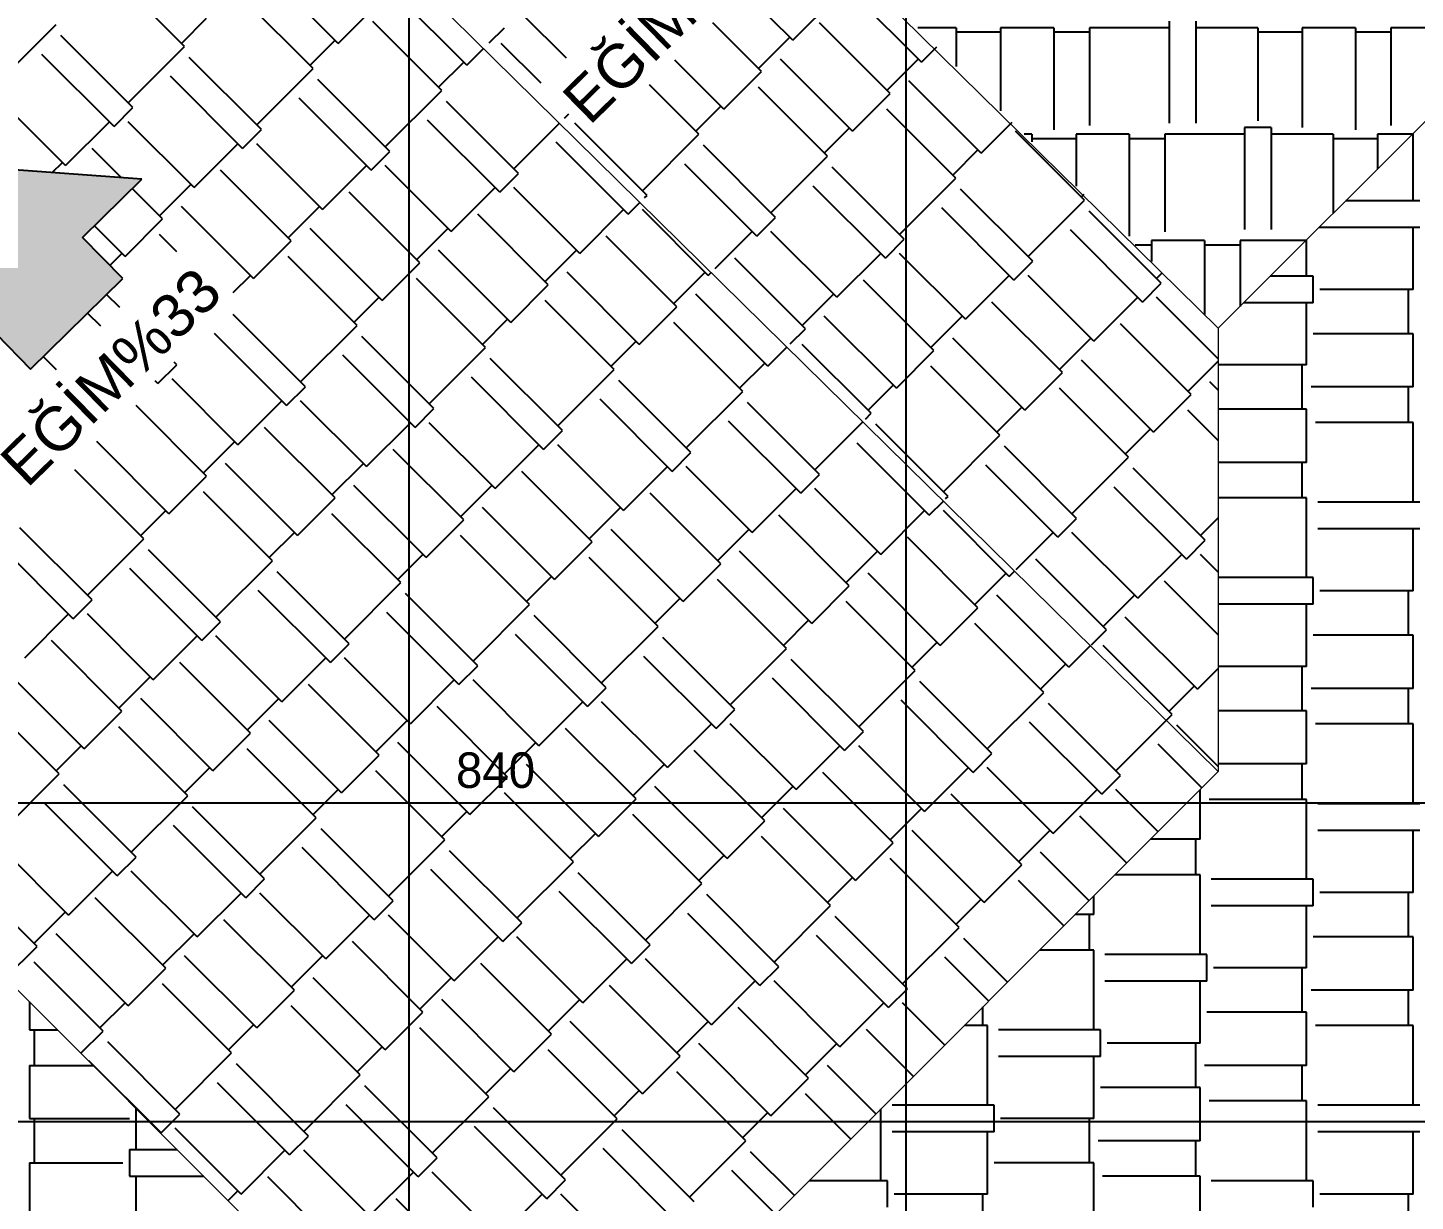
# Model space of a CAD drawing. Extents: x 182769.15 to 182771.38, y 101811.72 to 101812.21.
# Drawn here: x 182770.0544 to 182770.117, y 101812.0484 to 101812.1014 of the extents above; entities that cross this region are included whole.
import ezdxf

# ---------------------------------------------------------------- set-up
doc = ezdxf.new("R2010")
doc.units = 0
doc.header["$MEASUREMENT"] = 0
doc.linetypes.add('DASHDOTX2', pattern=[50.8, 25.4, -12.7, 0, -12.7])
for name, color, linetype in [('Boya_Renk', 40, 'Continuous'), ('iç yatay', 3, 'Continuous'), ('kesit çizgisi', 7, 'DASHDOTX2'), ('TARAMA', 15, 'Continuous'), ('YAZıMAHAL', 4, 'Continuous')]:
    doc.layers.add(name, color=color, linetype=linetype)
doc.layers.add('Standard', color=7, linetype='Continuous', lineweight=25)
doc.layers.add('Çatý', color=7, linetype='Continuous', lineweight=18)
doc.styles.add('ARIAL', font='arial.ttf', dxfattribs={"height": 10})
doc.styles.add('İÇ ÖLÇÜ', font='stylu.ttf', dxfattribs={"height": 8})

msp = doc.modelspace()

# ---------------------------------------------------------------- hatches: boundary and pattern name
at = {"layer": 'Boya_Renk', "linetype": 'ByBlock', "lineweight": 18}
h = msp.add_hatch(color=7, dxfattribs=at)
h.dxf.hatch_style = 2
h.paths.add_polyline_path([(182770.05958, 101812.094541), (182770.049504, 101812.095297), (182770.050056, 101812.085208), (182770.052734, 101812.087833), (182770.054549, 101812.085981), (182770.058716, 101812.090064), (182770.056901, 101812.091916)])

# ---------------------------------------------------------------- linework, layer by layer
at = {"layer": 'iç yatay'}
for p, q in [((182770.071623, 101812.140224), (182770.071623, 101811.813424)), ((182769.991723, 101812.066414), (182770.160523, 101812.066414))]:
    msp.add_line(p, q, dxfattribs=at)
at = {"layer": 'kesit çizgisi'}
for p, q in [((182770.094036, 101812.169463), (182770.094036, 101811.778003)), ((182770.194319, 101812.052031), (182769.953451, 101812.052031))]:
    msp.add_line(p, q, dxfattribs=at)
at = {"layer": 'Standard', "color": 7, "linetype": 'ByBlock', "lineweight": 25}
for p, q in [((182770.05958, 101812.094541), (182770.049504, 101812.095297)), ((182770.056901, 101812.091916), (182770.05958, 101812.094541)), ((182770.058716, 101812.090064), (182770.056901, 101812.091916)), ((182770.054549, 101812.085981), (182770.058716, 101812.090064)), ((182770.052734, 101812.087833), (182770.054549, 101812.085981))]:
    msp.add_line(p, q, dxfattribs=at)
at = {"layer": 'TARAMA'}
for p, q in [((182770.068434, 101812.100673), (182770.065181, 101812.103926)), ((182770.061504, 101812.100532), (182770.058393, 101812.103643)), ((182770.067302, 101812.099542), (182770.064191, 101812.102653)), ((182770.074232, 101812.099683), (182770.070979, 101812.102936)), ((182770.08894, 101812.100815), (182770.086756, 101812.102998)), ((182770.08894, 101812.100815), (182770.09092, 101812.102795)), ((182770.094738, 101812.099825), (182770.091768, 101812.102795)), ((182770.068434, 101812.100673), (182770.070131, 101812.10237)), ((182770.078725, 101812.099999), (182770.076778, 101812.101946)), ((182770.05316, 101812.098976), (182770.055706, 101812.101522)), ((182770.061363, 101812.100673), (182770.062494, 101812.101805)), ((182770.073101, 101812.098552), (182770.069989, 101812.101663)), ((182770.075248, 101812.100699), (182770.075929, 101812.10138)), ((182770.087526, 101812.0994), (182770.085327, 101812.101598)), ((182770.093324, 101812.09841), (182770.090142, 101812.101592)), ((182770.096311, 101812.101374), (182770.094573, 101812.101374)), ((182770.096311, 101812.101374), (182770.096311, 101812.099636)), ((182770.100711, 101812.101374), (182770.098311, 101812.101374)), ((182770.098311, 101812.101374), (182770.098311, 101812.097636)), ((182770.100711, 101812.101374), (182770.100711, 101812.096774)), ((182770.105911, 101812.101374), (182770.102311, 101812.101374)), ((182770.102311, 101812.101374), (182770.102311, 101812.096974)), ((182770.105911, 101812.101674), (182770.105911, 101812.097074)), ((182770.107111, 101812.101674), (182770.107111, 101812.097074)), ((182770.109911, 101812.101374), (182770.107111, 101812.101374)), ((182770.109911, 101812.101374), (182770.109911, 101812.097174)), ((182770.114311, 101812.101374), (182770.111911, 101812.101374)), ((182770.111911, 101812.101374), (182770.111911, 101812.096874)), ((182770.114311, 101812.101374), (182770.114311, 101812.096774)), ((182770.119511, 101812.101374), (182770.115911, 101812.101374)), ((182770.115911, 101812.101374), (182770.115911, 101812.096974)), ((182770.059171, 101812.097774), (182770.055918, 101812.101027)), ((182770.067161, 101812.099683), (182770.068292, 101812.100815)), ((182770.077582, 101812.098879), (182770.075788, 101812.100673)), ((182770.087384, 101812.099542), (182770.088798, 101812.100956)), ((182770.098311, 101812.101174), (182770.096311, 101812.101174)), ((182770.102311, 101812.101174), (182770.100711, 101812.101174)), ((182770.111911, 101812.101174), (182770.109911, 101812.101174)), ((182770.115911, 101812.101174), (182770.114311, 101812.101174)), ((182770.058322, 101812.096926), (182770.055069, 101812.100178)), ((182770.058958, 101812.097986), (182770.061504, 101812.100532)), ((182770.064969, 101812.096784), (182770.061716, 101812.100037)), ((182770.074232, 101812.099683), (182770.074985, 101812.100436)), ((182770.091627, 101812.096713), (182770.088374, 101812.099966)), ((182770.093182, 101812.098552), (182770.094597, 101812.099966)), ((182770.094738, 101812.099825), (182770.09543, 101812.100517)), ((182770.064757, 101812.096996), (182770.067302, 101812.099542)), ((182770.072959, 101812.098693), (182770.074091, 101812.099825)), ((182770.085828, 101812.097703), (182770.083613, 101812.099919)), ((182770.085828, 101812.097703), (182770.087526, 101812.0994)), ((182770.06412, 101812.095936), (182770.060868, 101812.099188)), ((182770.070767, 101812.095794), (182770.067514, 101812.099047)), ((182770.084697, 101812.096572), (182770.08247, 101812.098799)), ((182770.090495, 101812.095582), (182770.087384, 101812.098693)), ((182770.097425, 101812.095723), (182770.094172, 101812.098976)), ((182770.05613, 101812.095158), (182770.05316, 101812.098128)), ((182770.069919, 101812.094946), (182770.066666, 101812.098198)), ((182770.070555, 101812.096006), (182770.073101, 101812.098552)), ((182770.091627, 101812.096713), (182770.093324, 101812.09841)), ((182770.058322, 101812.096926), (182770.059171, 101812.097774)), ((182770.076565, 101812.094804), (182770.073313, 101812.098057)), ((182770.078642, 101812.097305), (182770.078831, 101812.097494)), ((182770.084556, 101812.096713), (182770.085687, 101812.097845)), ((182770.096294, 101812.094592), (182770.093182, 101812.097703)), ((182770.05613, 101812.095158), (182770.05811, 101812.097138)), ((182770.061928, 101812.094168), (182770.058958, 101812.097138)), ((182770.075717, 101812.093956), (182770.072464, 101812.097208)), ((182770.076353, 101812.095016), (182770.078406, 101812.097069)), ((182770.082364, 101812.093814), (182770.079111, 101812.097067)), ((182770.090354, 101812.095723), (182770.091485, 101812.096855)), ((182770.097425, 101812.095723), (182770.098824, 101812.097123)), ((182770.110511, 101812.096874), (182770.109311, 101812.096874)), ((182770.109311, 101812.096874), (182770.109311, 101812.092274)), ((182770.110511, 101812.096874), (182770.110511, 101812.092274)), ((182770.06412, 101812.095936), (182770.064969, 101812.096784)), ((182770.081515, 101812.092966), (182770.078262, 101812.096218)), ((182770.082152, 101812.094026), (182770.084697, 101812.096572)), ((182770.102092, 101812.093602), (182770.098981, 101812.096713)), ((182770.099711, 101812.096574), (182770.099373, 101812.096574)), ((182770.099711, 101812.096574), (182770.099711, 101812.096236)), ((182770.101711, 101812.096374), (182770.099711, 101812.096374)), ((182770.104111, 101812.096574), (182770.101711, 101812.096574)), ((182770.101711, 101812.096574), (182770.101711, 101812.094236)), ((182770.104111, 101812.096574), (182770.104111, 101812.091974)), ((182770.105711, 101812.096374), (182770.104111, 101812.096374)), ((182770.109311, 101812.096574), (182770.105711, 101812.096574)), ((182770.105711, 101812.096574), (182770.105711, 101812.092174)), ((182770.113311, 101812.096574), (182770.110511, 101812.096574)), ((182770.113311, 101812.096574), (182770.113311, 101812.093011)), ((182770.115311, 101812.096374), (182770.113311, 101812.096374)), ((182770.116874, 101812.096574), (182770.115311, 101812.096574)), ((182770.115311, 101812.096574), (182770.115311, 101812.095011)), ((182770.116911, 101812.093574), (182770.116911, 101812.096611)), ((182770.058657, 101812.09461), (182770.057332, 101812.095936)), ((182770.061928, 101812.094168), (182770.063908, 101812.096148)), ((182770.067727, 101812.093178), (182770.064757, 101812.096148)), ((182770.069919, 101812.094946), (182770.070767, 101812.095794)), ((182770.088162, 101812.092824), (182770.084909, 101812.096077)), ((182770.08795, 101812.093036), (182770.090495, 101812.095582)), ((182770.096152, 101812.094734), (182770.097284, 101812.095865)), ((182770.055534, 101812.094845), (182770.055989, 101812.095299)), ((182770.066312, 101812.091764), (182770.06313, 101812.094946)), ((182770.067727, 101812.093178), (182770.069706, 101812.095158)), ((182770.073525, 101812.092188), (182770.070555, 101812.095158)), ((182770.087313, 101812.091976), (182770.084061, 101812.095229)), ((182770.09396, 101812.091834), (182770.090708, 101812.095087)), ((182770.060373, 101812.092895), (182770.061787, 101812.094309)), ((182770.075717, 101812.093956), (182770.076565, 101812.094804)), ((182770.093748, 101812.092047), (182770.096294, 101812.094592)), ((182770.060514, 101812.092754), (182770.059149, 101812.094119)), ((182770.072111, 101812.090774), (182770.068929, 101812.093956)), ((182770.073525, 101812.092188), (182770.075505, 101812.094168)), ((182770.079323, 101812.091198), (182770.076353, 101812.094168)), ((182770.082248, 101812.093699), (182770.082364, 101812.093814)), ((182770.093112, 101812.090986), (182770.089859, 101812.094239)), ((182770.099759, 101812.090844), (182770.096506, 101812.094097)), ((182770.101951, 101812.093744), (182770.102077, 101812.09387)), ((182770.064615, 101812.090067), (182770.061363, 101812.093319)), ((182770.066171, 101812.091905), (182770.067585, 101812.093319)), ((182770.079323, 101812.091198), (182770.081303, 101812.093178)), ((182770.081515, 101812.092966), (182770.082041, 101812.093492)), ((182770.085121, 101812.090208), (182770.082152, 101812.093178)), ((182770.09891, 101812.089996), (182770.095657, 101812.093249)), ((182770.099546, 101812.091057), (182770.102092, 101812.093602)), ((182770.105557, 101812.089854), (182770.102304, 101812.093107)), ((182770.117211, 101812.093574), (182770.113874, 101812.093574)), ((182770.058817, 101812.091057), (182770.057435, 101812.092439)), ((182770.058817, 101812.091057), (182770.060514, 101812.092754)), ((182770.077909, 101812.089784), (182770.074727, 101812.092966)), ((182770.087313, 101812.091976), (182770.088162, 101812.092824)), ((182770.061148, 101812.091272), (182770.060373, 101812.092047)), ((182770.070414, 101812.089077), (182770.067161, 101812.092329)), ((182770.071969, 101812.090915), (182770.073383, 101812.092329)), ((182770.083707, 101812.088794), (182770.080525, 101812.091976)), ((182770.08543, 101812.090517), (182770.087101, 101812.092188)), ((182770.09092, 101812.089218), (182770.08795, 101812.092188)), ((182770.093112, 101812.090986), (182770.09396, 101812.091834)), ((182770.104708, 101812.089006), (182770.101456, 101812.092259)), ((182770.112111, 101812.090174), (182770.112111, 101812.091811)), ((182770.117211, 101812.092374), (182770.112674, 101812.092374)), ((182770.116911, 101812.089574), (182770.116911, 101812.092374)), ((182770.058135, 101812.090657), (182770.058676, 101812.091198)), ((182770.064615, 101812.090067), (182770.066312, 101812.091764)), ((182770.076212, 101812.088087), (182770.072959, 101812.091339)), ((182770.077767, 101812.089925), (182770.079182, 101812.091339)), ((182770.09092, 101812.089218), (182770.0929, 101812.091198)), ((182770.096718, 101812.088228), (182770.093748, 101812.091198)), ((182770.105111, 101812.091574), (182770.104373, 101812.091574)), ((182770.107511, 101812.091774), (182770.105111, 101812.091774)), ((182770.105111, 101812.091774), (182770.105111, 101812.090836)), ((182770.107511, 101812.091774), (182770.107511, 101812.088436)), ((182770.109111, 101812.091574), (182770.107511, 101812.091574)), ((182770.112074, 101812.091774), (182770.109111, 101812.091774)), ((182770.109111, 101812.091774), (182770.109111, 101812.088811)), ((182770.069282, 101812.087945), (182770.066171, 101812.091057)), ((182770.070414, 101812.089077), (182770.072111, 101812.090774)), ((182770.089505, 101812.087804), (182770.086323, 101812.090986)), ((182770.09891, 101812.089996), (182770.099759, 101812.090844)), ((182770.0637, 101812.089434), (182770.064474, 101812.090208)), ((182770.07508, 101812.086955), (182770.071969, 101812.090067)), ((182770.08201, 101812.087097), (182770.078757, 101812.090349)), ((182770.083566, 101812.088935), (182770.08498, 101812.090349)), ((182770.085121, 101812.090208), (182770.085249, 101812.090335)), ((182770.095304, 101812.086814), (182770.092122, 101812.089996)), ((182770.096718, 101812.088228), (182770.098698, 101812.090208)), ((182770.102516, 101812.087238), (182770.099546, 101812.090208)), ((182770.105345, 101812.090067), (182770.105613, 101812.090335)), ((182770.112411, 101812.090174), (182770.110474, 101812.090174)), ((182770.112411, 101812.088974), (182770.112411, 101812.090174)), ((182770.058576, 101812.088752), (182770.057983, 101812.089345)), ((182770.076212, 101812.088087), (182770.077909, 101812.089784)), ((182770.087808, 101812.086107), (182770.084556, 101812.08936)), ((182770.089364, 101812.087945), (182770.090778, 101812.08936)), ((182770.104708, 101812.089006), (182770.105557, 101812.089854)), ((182770.116911, 101812.089574), (182770.112711, 101812.089574)), ((182770.116711, 101812.087574), (182770.116711, 101812.089574)), ((182770.069141, 101812.088087), (182770.070272, 101812.089218)), ((182770.080879, 101812.085965), (182770.077767, 101812.089077)), ((182770.08201, 101812.087097), (182770.083707, 101812.088794)), ((182770.101102, 101812.085824), (182770.09792, 101812.089006)), ((182770.102516, 101812.087238), (182770.104496, 101812.089218)), ((182770.108123, 101812.086439), (182770.105345, 101812.089218)), ((182770.112411, 101812.088974), (182770.109274, 101812.088974)), ((182770.112111, 101812.086174), (182770.112111, 101812.088974)), ((182770.057719, 101812.087912), (182770.057126, 101812.088505)), ((182770.066949, 101812.085188), (182770.063696, 101812.08844)), ((182770.074939, 101812.087097), (182770.07607, 101812.088228)), ((182770.086677, 101812.084975), (182770.083566, 101812.088087)), ((182770.093607, 101812.085117), (182770.090354, 101812.08837)), ((182770.095162, 101812.086955), (182770.096577, 101812.08837)), ((182770.0661, 101812.084339), (182770.062848, 101812.087592)), ((182770.066737, 101812.0854), (182770.069282, 101812.087945)), ((182770.072747, 101812.084198), (182770.069494, 101812.08745)), ((182770.088824, 101812.087123), (182770.089505, 101812.087804)), ((182770.1069, 101812.084834), (182770.103718, 101812.088016)), ((182770.116911, 101812.087574), (182770.112411, 101812.087574)), ((182770.116911, 101812.085174), (182770.116911, 101812.087574)), ((182770.072535, 101812.08441), (182770.07508, 101812.086955)), ((182770.080737, 101812.086107), (182770.081869, 101812.087238)), ((182770.087808, 101812.086107), (182770.08867, 101812.086968)), ((182770.092475, 101812.083986), (182770.089364, 101812.087097)), ((182770.093607, 101812.085117), (182770.095304, 101812.086814)), ((182770.099405, 101812.084127), (182770.096152, 101812.08738)), ((182770.100961, 101812.085965), (182770.102375, 101812.08738)), ((182770.055719, 101812.085952), (182770.05514, 101812.086531)), ((182770.060302, 101812.085329), (182770.06115, 101812.086178)), ((182770.06115, 101812.086178), (182770.061036, 101812.086292)), ((182770.071898, 101812.083349), (182770.068646, 101812.086602)), ((182770.078545, 101812.083208), (182770.075293, 101812.08646)), ((182770.086536, 101812.085117), (182770.087667, 101812.086248)), ((182770.105203, 101812.083137), (182770.101951, 101812.08639)), ((182770.106759, 101812.084975), (182770.108123, 101812.08634)), ((182770.112111, 101812.086174), (182770.108123, 101812.086174)), ((182770.111911, 101812.084174), (182770.111911, 101812.086174)), ((182770.077697, 101812.082359), (182770.074444, 101812.085612)), ((182770.078333, 101812.08342), (182770.080879, 101812.085965)), ((182770.098274, 101812.082996), (182770.095162, 101812.086107)), ((182770.099405, 101812.084127), (182770.101102, 101812.085824)), ((182770.060302, 101812.085329), (182770.060179, 101812.085452)), ((182770.063908, 101812.082571), (182770.060938, 101812.085541)), ((182770.0661, 101812.084339), (182770.066949, 101812.085188)), ((182770.084344, 101812.082218), (182770.081091, 101812.08547)), ((182770.084131, 101812.08243), (182770.086677, 101812.084975)), ((182770.092334, 101812.084127), (182770.093465, 101812.085258)), ((182770.104072, 101812.082006), (182770.100961, 101812.085117)), ((182770.108123, 101812.085025), (182770.107749, 101812.0854)), ((182770.116911, 101812.085174), (182770.112311, 101812.085174)), ((182770.116711, 101812.083574), (182770.116711, 101812.085174)), ((182770.062494, 101812.081157), (182770.059312, 101812.084339)), ((182770.063908, 101812.082571), (182770.065888, 101812.084551)), ((182770.069706, 101812.081581), (182770.066737, 101812.084551)), ((182770.083495, 101812.081369), (182770.080242, 101812.084622)), ((182770.090142, 101812.081228), (182770.086889, 101812.08448)), ((182770.105203, 101812.083137), (182770.1069, 101812.084834)), ((182770.071898, 101812.083349), (182770.072747, 101812.084198)), ((182770.092218, 101812.083729), (182770.092475, 101812.083986)), ((182770.098132, 101812.083137), (182770.099264, 101812.084268)), ((182770.108123, 101812.082762), (182770.106759, 101812.084127)), ((182770.112111, 101812.084174), (182770.108123, 101812.084174)), ((182770.112111, 101812.081774), (182770.112111, 101812.084174)), ((182770.068292, 101812.080167), (182770.06511, 101812.083349)), ((182770.069706, 101812.081581), (182770.071686, 101812.083561)), ((182770.075505, 101812.080591), (182770.072535, 101812.083561)), ((182770.077697, 101812.082359), (182770.078545, 101812.083208)), ((182770.089293, 101812.080379), (182770.086041, 101812.083632)), ((182770.08993, 101812.08144), (182770.092091, 101812.083601)), ((182770.09594, 101812.080238), (182770.092687, 101812.083491)), ((182770.10393, 101812.082147), (182770.105062, 101812.083278)), ((182770.116911, 101812.083574), (182770.112511, 101812.083574)), ((182770.116911, 101812.079974), (182770.116911, 101812.083574)), ((182770.060797, 101812.07946), (182770.057544, 101812.082713)), ((182770.062353, 101812.081299), (182770.063767, 101812.082713)), ((182770.075505, 101812.080591), (182770.077485, 101812.082571)), ((182770.081303, 101812.079601), (182770.078333, 101812.082571)), ((182770.095092, 101812.079389), (182770.091839, 101812.082642)), ((182770.095728, 101812.08045), (182770.098274, 101812.082996)), ((182770.101738, 101812.079248), (182770.098486, 101812.082501)), ((182770.074091, 101812.079177), (182770.070909, 101812.082359)), ((182770.083495, 101812.081369), (182770.084344, 101812.082218)), ((182770.101526, 101812.07946), (182770.104072, 101812.082006)), ((182770.059666, 101812.078329), (182770.056554, 101812.08144)), ((182770.066595, 101812.07847), (182770.063343, 101812.081723)), ((182770.068151, 101812.080309), (182770.069565, 101812.081723)), ((182770.079889, 101812.078187), (182770.076707, 101812.081369)), ((182770.081303, 101812.079601), (182770.083283, 101812.081581)), ((182770.087101, 101812.078612), (182770.084131, 101812.081581)), ((182770.089293, 101812.080379), (182770.090142, 101812.081228)), ((182770.10089, 101812.078399), (182770.097637, 101812.081652)), ((182770.107537, 101812.078258), (182770.104284, 101812.081511)), ((182770.112111, 101812.081774), (182770.108123, 101812.081774)), ((182770.111911, 101812.080174), (182770.111911, 101812.081774)), ((182770.060797, 101812.07946), (182770.062494, 101812.081157)), ((182770.072393, 101812.07748), (182770.069141, 101812.080733)), ((182770.073949, 101812.079319), (182770.075363, 101812.080733)), ((182770.087101, 101812.078612), (182770.089081, 101812.080591)), ((182770.0929, 101812.077622), (182770.08993, 101812.080591)), ((182770.106688, 101812.077409), (182770.103435, 101812.080662)), ((182770.065464, 101812.077339), (182770.062353, 101812.08045)), ((182770.066595, 101812.07847), (182770.068292, 101812.080167)), ((182770.085687, 101812.077197), (182770.082505, 101812.080379)), ((182770.095092, 101812.079389), (182770.095726, 101812.080024)), ((182770.095825, 101812.080122), (182770.09594, 101812.080238)), ((182770.112111, 101812.080174), (182770.108123, 101812.080174)), ((182770.112111, 101812.076574), (182770.112111, 101812.080174)), ((182770.117211, 101812.079974), (182770.112611, 101812.079974)), ((182770.059524, 101812.07847), (182770.060655, 101812.079601)), ((182770.071262, 101812.076349), (182770.068151, 101812.07946)), ((182770.078192, 101812.07649), (182770.074939, 101812.079743)), ((182770.079747, 101812.078329), (182770.081162, 101812.079743)), ((182770.091485, 101812.076207), (182770.088303, 101812.079389)), ((182770.0929, 101812.077622), (182770.094879, 101812.079601)), ((182770.098698, 101812.076632), (182770.095728, 101812.079601)), ((182770.057332, 101812.075571), (182770.054079, 101812.078824)), ((182770.072393, 101812.07748), (182770.074091, 101812.079177)), ((182770.08399, 101812.0755), (182770.080737, 101812.078753)), ((182770.085546, 101812.077339), (182770.08696, 101812.078753)), ((182770.10089, 101812.078399), (182770.101738, 101812.079248)), ((182770.107325, 101812.07847), (182770.108123, 101812.079269)), ((182770.117211, 101812.078774), (182770.112611, 101812.078774)), ((182770.116911, 101812.075974), (182770.116911, 101812.078774)), ((182770.05712, 101812.075783), (182770.059666, 101812.078329)), ((182770.065322, 101812.07748), (182770.066454, 101812.078612)), ((182770.07706, 101812.075359), (182770.073949, 101812.07847)), ((182770.078192, 101812.07649), (182770.079889, 101812.078187)), ((182770.097284, 101812.075217), (182770.094102, 101812.078399)), ((182770.099007, 101812.07694), (182770.100678, 101812.078612)), ((182770.104496, 101812.075642), (182770.101526, 101812.078612)), ((182770.106688, 101812.077409), (182770.107537, 101812.078258)), ((182770.056484, 101812.074722), (182770.053231, 101812.077975)), ((182770.06313, 101812.074581), (182770.059878, 101812.077834)), ((182770.071121, 101812.07649), (182770.072252, 101812.077622)), ((182770.082859, 101812.074369), (182770.079747, 101812.07748)), ((182770.089788, 101812.07451), (182770.086536, 101812.077763)), ((182770.091344, 101812.076349), (182770.092758, 101812.077763)), ((182770.103082, 101812.074227), (182770.0999, 101812.077409)), ((182770.104496, 101812.075642), (182770.106476, 101812.077622)), ((182770.108123, 101812.076823), (182770.107325, 101812.077622)), ((182770.062282, 101812.073732), (182770.059029, 101812.076985)), ((182770.062918, 101812.074793), (182770.065464, 101812.077339)), ((182770.068929, 101812.073591), (182770.065676, 101812.076844)), ((182770.08399, 101812.0755), (182770.085687, 101812.077197)), ((182770.098698, 101812.076632), (182770.098934, 101812.076868)), ((182770.068717, 101812.073803), (182770.071262, 101812.076349)), ((182770.076919, 101812.0755), (182770.07805, 101812.076632)), ((182770.088657, 101812.073379), (182770.085546, 101812.07649)), ((182770.089788, 101812.07451), (182770.091485, 101812.076207)), ((182770.095587, 101812.07352), (182770.092334, 101812.076773)), ((182770.097142, 101812.075359), (182770.098556, 101812.076773)), ((182770.108123, 101812.073994), (182770.105698, 101812.076419)), ((182770.112411, 101812.076574), (182770.108123, 101812.076574)), ((182770.112411, 101812.075374), (182770.112411, 101812.076574)), ((182770.056484, 101812.074722), (182770.057332, 101812.075571)), ((182770.06808, 101812.072743), (182770.064827, 101812.075995)), ((182770.074727, 101812.072601), (182770.071474, 101812.075854)), ((182770.082717, 101812.07451), (182770.083849, 101812.075642)), ((182770.101385, 101812.07253), (182770.098132, 101812.075783)), ((182770.10294, 101812.074369), (182770.104355, 101812.075783)), ((182770.116911, 101812.075974), (182770.112711, 101812.075974)), ((182770.116711, 101812.073974), (182770.116711, 101812.075974)), ((182770.054292, 101812.072955), (182770.056271, 101812.074935)), ((182770.06009, 101812.071965), (182770.05712, 101812.074935)), ((182770.073878, 101812.071753), (182770.070626, 101812.075005)), ((182770.074515, 101812.072813), (182770.07706, 101812.075359)), ((182770.094455, 101812.072389), (182770.091344, 101812.0755)), ((182770.095587, 101812.07352), (182770.097284, 101812.075217)), ((182770.112411, 101812.075374), (182770.108123, 101812.075374)), ((182770.112111, 101812.072574), (182770.112111, 101812.075374)), ((182770.062282, 101812.073732), (182770.06313, 101812.074581)), ((182770.080525, 101812.071611), (182770.077273, 101812.074864)), ((182770.080313, 101812.071823), (182770.082859, 101812.074369)), ((182770.088516, 101812.07352), (182770.089647, 101812.074652)), ((182770.100253, 101812.071399), (182770.097142, 101812.07451)), ((182770.107183, 101812.07154), (182770.10393, 101812.074793)), ((182770.058676, 101812.07055), (182770.055494, 101812.073732)), ((182770.06009, 101812.071965), (182770.06207, 101812.073945)), ((182770.065888, 101812.070975), (182770.062918, 101812.073945)), ((182770.079677, 101812.070763), (182770.076424, 101812.074015)), ((182770.086323, 101812.070621), (182770.083071, 101812.073874)), ((182770.094314, 101812.07253), (182770.095445, 101812.073662)), ((182770.102401, 101812.073546), (182770.103082, 101812.074227)), ((182770.116911, 101812.073974), (182770.112411, 101812.073974)), ((182770.116911, 101812.071574), (182770.116911, 101812.073974)), ((182770.06808, 101812.072743), (182770.068929, 101812.073591)), ((182770.086111, 101812.070833), (182770.088657, 101812.073379)), ((182770.101385, 101812.07253), (182770.102355, 101812.073501)), ((182770.106052, 101812.070409), (182770.10294, 101812.07352)), ((182770.064474, 101812.069561), (182770.061292, 101812.072743)), ((182770.065888, 101812.070975), (182770.067868, 101812.072955)), ((182770.071686, 101812.069985), (182770.068717, 101812.072955)), ((182770.073878, 101812.071753), (182770.074727, 101812.072601)), ((182770.085475, 101812.069773), (182770.082222, 101812.073025)), ((182770.092122, 101812.069631), (182770.088869, 101812.072884)), ((182770.100112, 101812.07154), (182770.101243, 101812.072672)), ((182770.107183, 101812.07154), (182770.108123, 101812.072481)), ((182770.112111, 101812.072574), (182770.108123, 101812.072574)), ((182770.111911, 101812.070574), (182770.111911, 101812.072574)), ((182770.056979, 101812.068853), (182770.053726, 101812.072106)), ((182770.058534, 101812.070692), (182770.059948, 101812.072106)), ((182770.071686, 101812.069985), (182770.073666, 101812.071965)), ((182770.077485, 101812.068995), (182770.074515, 101812.071965)), ((182770.091273, 101812.068783), (182770.088021, 101812.072035)), ((182770.09191, 101812.069843), (182770.094455, 101812.072389)), ((182770.09792, 101812.068641), (182770.094667, 101812.071894)), ((182770.070272, 101812.068571), (182770.06709, 101812.071753)), ((182770.079677, 101812.070763), (182770.080525, 101812.071611)), ((182770.097708, 101812.068853), (182770.100253, 101812.071399)), ((182770.10591, 101812.07055), (182770.107042, 101812.071682)), ((182770.116911, 101812.071574), (182770.112311, 101812.071574)), ((182770.116711, 101812.069974), (182770.116711, 101812.071574)), ((182770.055847, 101812.067722), (182770.052736, 101812.070833)), ((182770.056979, 101812.068853), (182770.058676, 101812.07055)), ((182770.062777, 101812.067863), (182770.059524, 101812.071116)), ((182770.064332, 101812.069702), (182770.065747, 101812.071116)), ((182770.07607, 101812.067581), (182770.072888, 101812.070763)), ((182770.077485, 101812.068995), (182770.079465, 101812.070975)), ((182770.083283, 101812.068005), (182770.080313, 101812.070975)), ((182770.085475, 101812.069773), (182770.086323, 101812.070621)), ((182770.097071, 101812.067793), (182770.093819, 101812.071045)), ((182770.103718, 101812.067651), (182770.100466, 101812.070904)), ((182770.112111, 101812.070574), (182770.108123, 101812.070574)), ((182770.112111, 101812.068174), (182770.112111, 101812.070574)), ((182770.068575, 101812.066874), (182770.065322, 101812.070126)), ((182770.070131, 101812.068712), (182770.071545, 101812.070126)), ((182770.083283, 101812.068005), (182770.085263, 101812.069985)), ((182770.089081, 101812.067015), (182770.086111, 101812.069985)), ((182770.10287, 101812.066803), (182770.099617, 101812.070056)), ((182770.103506, 101812.067863), (182770.105776, 101812.070134)), ((182770.105795, 101812.070152), (182770.106052, 101812.070409)), ((182770.108123, 101812.068054), (182770.106264, 101812.069914)), ((182770.116911, 101812.069974), (182770.112511, 101812.069974)), ((182770.116911, 101812.066374), (182770.116911, 101812.069974)), ((182770.061645, 101812.066732), (182770.058534, 101812.069843)), ((182770.062777, 101812.067863), (182770.064474, 101812.069561)), ((182770.081869, 101812.066591), (182770.078687, 101812.069773)), ((182770.091273, 101812.068783), (182770.092122, 101812.069631)), ((182770.055706, 101812.067863), (182770.056837, 101812.068995)), ((182770.067444, 101812.065742), (182770.064332, 101812.068853)), ((182770.074373, 101812.065884), (182770.071121, 101812.069136)), ((182770.075929, 101812.067722), (182770.077343, 101812.069136)), ((182770.087667, 101812.065601), (182770.084485, 101812.068783)), ((182770.089081, 101812.067015), (182770.091061, 101812.068995)), ((182770.094879, 101812.066025), (182770.09191, 101812.068995)), ((182770.10739, 101812.067091), (182770.105415, 101812.069066)), ((182770.068575, 101812.066874), (182770.070272, 101812.068571)), ((182770.080172, 101812.064894), (182770.076919, 101812.068146)), ((182770.081727, 101812.066732), (182770.083141, 101812.068146)), ((182770.097071, 101812.067793), (182770.09792, 101812.068641)), ((182770.112111, 101812.068174), (182770.108123, 101812.068174)), ((182770.111911, 101812.066574), (182770.111911, 101812.068174)), ((182770.053302, 101812.065176), (182770.055847, 101812.067722)), ((182770.061504, 101812.066874), (182770.062635, 101812.068005)), ((182770.073242, 101812.064752), (182770.070131, 101812.067863)), ((182770.074373, 101812.065884), (182770.07607, 101812.067581)), ((182770.093465, 101812.064611), (182770.090283, 101812.067793)), ((182770.094879, 101812.066025), (182770.096859, 101812.068005)), ((182770.100678, 101812.065035), (182770.097708, 101812.068005)), ((182770.10287, 101812.066803), (182770.103718, 101812.067651)), ((182770.059312, 101812.063974), (182770.056059, 101812.067227)), ((182770.067302, 101812.065884), (182770.068434, 101812.067015)), ((182770.07904, 101812.063762), (182770.075929, 101812.066874)), ((182770.08597, 101812.063904), (182770.082717, 101812.067156)), ((182770.087526, 101812.065742), (182770.08894, 101812.067156)), ((182770.099264, 101812.063621), (182770.096082, 101812.066803)), ((182770.100678, 101812.065035), (182770.102658, 101812.067015)), ((182770.10541, 101812.065111), (182770.103506, 101812.067015)), ((182770.107311, 101812.064774), (182770.107311, 101812.067011)), ((182770.058463, 101812.063126), (182770.055211, 101812.066379)), ((182770.0591, 101812.064187), (182770.061645, 101812.066732)), ((182770.06511, 101812.062984), (182770.061858, 101812.066237)), ((182770.080172, 101812.064894), (182770.081869, 101812.066591)), ((182770.091768, 101812.062914), (182770.088516, 101812.066166)), ((182770.093324, 101812.064752), (182770.094738, 101812.066166)), ((182770.112111, 101812.066574), (182770.107711, 101812.066574)), ((182770.112111, 101812.062974), (182770.112111, 101812.066574)), ((182770.117211, 101812.066374), (182770.112611, 101812.066374)), ((182770.064898, 101812.063197), (182770.067444, 101812.065742)), ((182770.073101, 101812.064894), (182770.074232, 101812.066025)), ((182770.084839, 101812.062772), (182770.081727, 101812.065884)), ((182770.08597, 101812.063904), (182770.087667, 101812.065601)), ((182770.103996, 101812.063696), (182770.10188, 101812.065813)), ((182770.064262, 101812.062136), (182770.061009, 101812.065389)), ((182770.070909, 101812.061994), (182770.067656, 101812.065247)), ((182770.078899, 101812.063904), (182770.08003, 101812.065035)), ((182770.090637, 101812.061782), (182770.087526, 101812.064894)), ((182770.097566, 101812.061924), (182770.094314, 101812.065176)), ((182770.099122, 101812.063762), (182770.100536, 101812.065176)), ((182770.117211, 101812.065174), (182770.112611, 101812.065174)), ((182770.116911, 101812.062374), (182770.116911, 101812.065174)), ((182770.056271, 101812.061358), (182770.053302, 101812.064328)), ((182770.07006, 101812.061146), (182770.066807, 101812.064399)), ((182770.070696, 101812.062207), (182770.073242, 101812.064752)), ((182770.091768, 101812.062914), (182770.093465, 101812.064611)), ((182770.107311, 101812.064774), (182770.105074, 101812.064774)), ((182770.107111, 101812.063174), (182770.107111, 101812.064774)), ((182770.058463, 101812.063126), (182770.059312, 101812.063974)), ((182770.076707, 101812.061005), (182770.073454, 101812.064257)), ((182770.076495, 101812.061217), (182770.07904, 101812.063762)), ((182770.084697, 101812.062914), (182770.085828, 101812.064045)), ((182770.096435, 101812.060792), (182770.093324, 101812.063904)), ((182770.102299, 101812.061999), (182770.100112, 101812.064187)), ((182770.054857, 101812.059944), (182770.051675, 101812.063126)), ((182770.056271, 101812.061358), (182770.058251, 101812.063338)), ((182770.06207, 101812.060368), (182770.0591, 101812.063338)), ((182770.075858, 101812.060156), (182770.072606, 101812.063409)), ((182770.082505, 101812.060015), (182770.079252, 101812.063267)), ((182770.090495, 101812.061924), (182770.091627, 101812.063055)), ((182770.097566, 101812.061924), (182770.099264, 101812.063621)), ((182770.107311, 101812.063174), (182770.103474, 101812.063174)), ((182770.107311, 101812.059574), (182770.107311, 101812.063174)), ((182770.064262, 101812.062136), (182770.06511, 101812.062984)), ((182770.081657, 101812.059166), (182770.078404, 101812.062419)), ((182770.082293, 101812.060227), (182770.084839, 101812.062772)), ((182770.101168, 101812.060868), (182770.099122, 101812.062914)), ((182770.112411, 101812.062974), (182770.107811, 101812.062974)), ((182770.112411, 101812.061774), (182770.112411, 101812.062974)), ((182770.060655, 101812.058954), (182770.057474, 101812.062136)), ((182770.06207, 101812.060368), (182770.06405, 101812.062348)), ((182770.067868, 101812.059378), (182770.064898, 101812.062348)), ((182770.07006, 101812.061146), (182770.070909, 101812.061994)), ((182770.088303, 101812.059025), (182770.085051, 101812.062277)), ((182770.088091, 101812.059237), (182770.090637, 101812.061782)), ((182770.096294, 101812.060934), (182770.097425, 101812.062065)), ((182770.102511, 101812.061374), (182770.102511, 101812.062211)), ((182770.112411, 101812.061774), (182770.107811, 101812.061774)), ((182770.112111, 101812.058974), (182770.112111, 101812.061774)), ((182770.116911, 101812.062374), (182770.112711, 101812.062374)), ((182770.116711, 101812.060374), (182770.116711, 101812.062374)), ((182770.054716, 101812.060085), (182770.05613, 101812.0615)), ((182770.066454, 101812.057964), (182770.063272, 101812.061146)), ((182770.067868, 101812.059378), (182770.069848, 101812.061358)), ((182770.073666, 101812.058388), (182770.070696, 101812.061358)), ((182770.087455, 101812.058176), (182770.084202, 101812.061429)), ((182770.094102, 101812.058035), (182770.090849, 101812.061287)), ((182770.102511, 101812.061374), (182770.101674, 101812.061374)), ((182770.102311, 101812.059774), (182770.102311, 101812.061374)), ((182770.075858, 101812.060156), (182770.076707, 101812.061005)), ((182770.09389, 101812.058247), (182770.096435, 101812.060792)), ((182770.05343, 101812.058517), (182770.054857, 101812.059944)), ((182770.058958, 101812.057257), (182770.055706, 101812.06051)), ((182770.060514, 101812.059095), (182770.061928, 101812.06051)), ((182770.072252, 101812.056974), (182770.06907, 101812.060156)), ((182770.073666, 101812.058388), (182770.075646, 101812.060368)), ((182770.079465, 101812.057398), (182770.076495, 101812.060368)), ((182770.081657, 101812.059166), (182770.082505, 101812.060015)), ((182770.093253, 101812.057186), (182770.09, 101812.060439)), ((182770.098622, 101812.058322), (182770.096647, 101812.060297)), ((182770.116911, 101812.060374), (182770.112411, 101812.060374)), ((182770.116911, 101812.057974), (182770.116911, 101812.060374)), ((182770.064757, 101812.056267), (182770.061504, 101812.05952)), ((182770.066312, 101812.058105), (182770.067727, 101812.05952)), ((182770.079465, 101812.057398), (182770.081444, 101812.059378)), ((182770.085263, 101812.056408), (182770.082293, 101812.059378)), ((182770.097774, 101812.057474), (182770.095799, 101812.059449)), ((182770.102511, 101812.059774), (182770.100074, 101812.059774)), ((182770.102511, 101812.056174), (182770.102511, 101812.059774)), ((182770.107611, 101812.059574), (182770.103011, 101812.059574)), ((182770.107611, 101812.058374), (182770.107611, 101812.059574)), ((182770.057827, 101812.056126), (182770.054716, 101812.059237)), ((182770.058958, 101812.057257), (182770.060655, 101812.058954)), ((182770.07805, 101812.055984), (182770.074868, 101812.059166)), ((182770.087455, 101812.058176), (182770.088303, 101812.059025)), ((182770.112111, 101812.058974), (182770.107911, 101812.058974)), ((182770.111911, 101812.056974), (182770.111911, 101812.058974)), ((182770.063625, 101812.055136), (182770.060514, 101812.058247)), ((182770.070555, 101812.055277), (182770.067302, 101812.05853)), ((182770.072111, 101812.057115), (182770.073525, 101812.05853)), ((182770.083849, 101812.054994), (182770.080667, 101812.058176)), ((182770.085263, 101812.056408), (182770.087243, 101812.058388)), ((182770.091061, 101812.055418), (182770.088091, 101812.058388)), ((182770.093253, 101812.057186), (182770.094102, 101812.058035)), ((182770.107611, 101812.058374), (182770.103011, 101812.058374)), ((182770.107311, 101812.055574), (182770.107311, 101812.058374)), ((182770.054511, 101812.057436), (182770.054511, 101812.056174)), ((182770.057686, 101812.056267), (182770.058817, 101812.057398)), ((182770.064757, 101812.056267), (182770.066454, 101812.057964)), ((182770.076353, 101812.054287), (182770.073101, 101812.05754)), ((182770.077909, 101812.056126), (182770.079323, 101812.05754)), ((182770.091061, 101812.055418), (182770.093041, 101812.057398)), ((182770.095794, 101812.055494), (182770.09389, 101812.057398)), ((182770.116911, 101812.057974), (182770.112311, 101812.057974)), ((182770.116711, 101812.056374), (182770.116711, 101812.057974)), ((182770.069424, 101812.054146), (182770.066312, 101812.057257)), ((182770.070555, 101812.055277), (182770.072252, 101812.056974)), ((182770.089647, 101812.054004), (182770.086465, 101812.057186)), ((182770.097511, 101812.056374), (182770.097511, 101812.057211)), ((182770.112111, 101812.056974), (182770.107611, 101812.056974)), ((182770.112111, 101812.054574), (182770.112111, 101812.056974)), ((182770.054511, 101812.056174), (182770.055773, 101812.056174)), ((182770.054711, 101812.056174), (182770.054711, 101812.054574)), ((182770.063484, 101812.055277), (182770.064615, 101812.056408)), ((182770.075222, 101812.053156), (182770.072111, 101812.056267)), ((182770.082152, 101812.053297), (182770.078899, 101812.05655)), ((182770.083707, 101812.055136), (182770.085121, 101812.05655)), ((182770.09438, 101812.05408), (182770.092263, 101812.056196)), ((182770.097711, 101812.056374), (182770.096674, 101812.056374)), ((182770.097711, 101812.052774), (182770.097711, 101812.056374)), ((182770.102811, 101812.056174), (182770.098211, 101812.056174)), ((182770.102811, 101812.054974), (182770.102811, 101812.056174)), ((182770.116911, 101812.056374), (182770.112511, 101812.056374)), ((182770.116911, 101812.052774), (182770.116911, 101812.056374)), ((182770.056824, 101812.055123), (182770.057827, 101812.056126)), ((182770.061292, 101812.052378), (182770.058039, 101812.055631)), ((182770.076353, 101812.054287), (182770.07805, 101812.055984)), ((182770.08795, 101812.052307), (182770.084697, 101812.05556)), ((182770.089505, 101812.054146), (182770.09092, 101812.05556)), ((182770.107311, 101812.055574), (182770.103111, 101812.055574)), ((182770.107111, 101812.053574), (182770.107111, 101812.055574)), ((182770.06108, 101812.05259), (182770.063625, 101812.055136)), ((182770.069282, 101812.054287), (182770.070414, 101812.055418)), ((182770.08102, 101812.052166), (182770.077909, 101812.055277)), ((182770.082152, 101812.053297), (182770.083849, 101812.054994)), ((182770.102811, 101812.054974), (182770.098211, 101812.054974)), ((182770.102511, 101812.052174), (182770.102511, 101812.054974)), ((182770.054511, 101812.054574), (182770.054511, 101812.052174)), ((182770.054511, 101812.054574), (182770.057373, 101812.054574)), ((182770.060443, 101812.051529), (182770.057191, 101812.054782)), ((182770.06709, 101812.051388), (182770.063837, 101812.054641)), ((182770.07508, 101812.053297), (182770.076212, 101812.054428)), ((182770.086818, 101812.051176), (182770.083707, 101812.054287)), ((182770.092683, 101812.052383), (182770.090495, 101812.05457)), ((182770.112111, 101812.054574), (182770.107511, 101812.054574)), ((182770.111911, 101812.052974), (182770.111911, 101812.054574)), ((182770.066242, 101812.050539), (182770.062989, 101812.053792)), ((182770.066878, 101812.0516), (182770.069424, 101812.054146)), ((182770.072888, 101812.050398), (182770.069636, 101812.053651)), ((182770.08795, 101812.052307), (182770.089647, 101812.054004)), ((182770.072676, 101812.05061), (182770.075222, 101812.053156)), ((182770.080879, 101812.052307), (182770.08201, 101812.053438)), ((182770.091551, 101812.051251), (182770.089505, 101812.053297)), ((182770.107311, 101812.053574), (182770.102811, 101812.053574)), ((182770.107311, 101812.051174), (182770.107311, 101812.053574)), ((182770.059311, 101812.052636), (182770.059311, 101812.050774)), ((182770.060443, 101812.051529), (182770.061292, 101812.052378)), ((182770.07204, 101812.049549), (182770.068787, 101812.052802)), ((182770.078687, 101812.049408), (182770.075434, 101812.052661)), ((182770.086677, 101812.051317), (182770.087808, 101812.052449)), ((182770.092911, 101812.049374), (182770.092911, 101812.052611)), ((182770.098011, 101812.052774), (182770.093411, 101812.052774)), ((182770.098011, 101812.051574), (182770.098011, 101812.052774)), ((182770.112111, 101812.052974), (182770.107711, 101812.052974)), ((182770.112111, 101812.049374), (182770.112111, 101812.052974)), ((182770.117211, 101812.052774), (182770.112611, 101812.052774)), ((182770.054511, 101812.052174), (182770.059011, 101812.052174)), ((182770.054711, 101812.052174), (182770.054711, 101812.050174)), ((182770.077838, 101812.048559), (182770.074585, 101812.051812)), ((182770.078475, 101812.04962), (182770.08102, 101812.052166)), ((182770.102511, 101812.052174), (182770.098311, 101812.052174)), ((182770.102311, 101812.050174), (182770.102311, 101812.052174)), ((182770.060218, 101812.051729), (182770.060231, 101812.051741)), ((182770.06405, 101812.048772), (182770.06108, 101812.051741)), ((182770.066242, 101812.050539), (182770.06709, 101812.051388)), ((182770.084485, 101812.048418), (182770.081232, 101812.051671)), ((182770.084273, 101812.04863), (182770.086818, 101812.051176)), ((182770.098011, 101812.051574), (182770.093411, 101812.051574)), ((182770.097711, 101812.048774), (182770.097711, 101812.051574)), ((182770.107311, 101812.051174), (182770.102711, 101812.051174)), ((182770.107111, 101812.049574), (182770.107111, 101812.051174)), ((182770.117211, 101812.051574), (182770.112611, 101812.051574)), ((182770.116911, 101812.048774), (182770.116911, 101812.051574)), ((182770.059011, 101812.050774), (182770.059011, 101812.049574)), ((182770.059011, 101812.050774), (182770.061173, 101812.050774)), ((182770.06405, 101812.048772), (182770.06603, 101812.050751)), ((182770.069848, 101812.047782), (182770.066878, 101812.050751)), ((182770.083636, 101812.04757), (182770.080384, 101812.050822)), ((182770.089006, 101812.048706), (182770.087031, 101812.050681)), ((182770.054511, 101812.050174), (182770.054511, 101812.047374)), ((182770.054511, 101812.050174), (182770.058711, 101812.050174)), ((182770.07204, 101812.049549), (182770.072888, 101812.050398)), ((182770.102511, 101812.050174), (182770.098011, 101812.050174)), ((182770.102511, 101812.047774), (182770.102511, 101812.050174)), ((182770.059011, 101812.049574), (182770.062373, 101812.049574)), ((182770.059311, 101812.049574), (182770.059311, 101812.045974)), ((182770.068434, 101812.046367), (182770.065252, 101812.049549)), ((182770.069848, 101812.047782), (182770.071828, 101812.049762)), ((182770.075646, 101812.046792), (182770.072676, 101812.049762)), ((182770.077838, 101812.048559), (182770.078687, 101812.049408)), ((182770.088157, 101812.047857), (182770.086182, 101812.049832)), ((182770.093211, 101812.049374), (182770.089674, 101812.049374)), ((182770.093211, 101812.048174), (182770.093211, 101812.049374)), ((182770.107311, 101812.049574), (182770.102911, 101812.049574)), ((182770.107311, 101812.045974), (182770.107311, 101812.049574)), ((182770.112411, 101812.049374), (182770.107811, 101812.049374)), ((182770.112411, 101812.048174), (182770.112411, 101812.049374)), ((182770.063471, 101812.048476), (182770.063908, 101812.048913)), ((182770.075646, 101812.046792), (182770.077626, 101812.048772)), ((182770.081444, 101812.045802), (182770.078475, 101812.048772)), ((182770.097711, 101812.048774), (182770.093511, 101812.048774)), ((182770.097511, 101812.046774), (182770.097511, 101812.048774)), ((182770.116911, 101812.048774), (182770.112711, 101812.048774)), ((182770.116711, 101812.046774), (182770.116711, 101812.048774)), ((182770.074232, 101812.045377), (182770.07105, 101812.048559))]:
    msp.add_line(p, q, dxfattribs=at)
at = {"layer": 'Çatý', "color": 40, "linetype": 'ByBlock', "lineweight": 18}
for p, q in [((182770.045123, 101812.149824), (182770.108123, 101812.087824)), ((182770.170123, 101812.149824), (182770.108123, 101812.087824)), ((182769.982123, 101812.129824), (182770.076123, 101812.035824)), ((182770.045123, 101812.129824), (182770.108123, 101812.067824)), ((182770.108123, 101812.087824), (182770.108123, 101812.067824)), ((182770.108123, 101812.067824), (182770.076123, 101812.035824))]:
    msp.add_line(p, q, dxfattribs=at)

# ---------------------------------------------------------------- texts
at = {"layer": 'iç yatay', "color": 11, "style": 'İÇ ÖLÇÜ'}
msp.add_text('840', height=0.0016, dxfattribs=at).set_placement((182770.073743, 101812.067091))
at = {"layer": 'YAZıMAHAL', "style": 'ARIAL'}
for p in [(182770.079764, 101812.096933), (182770.054399, 101812.080575)]:
    msp.add_text('EĞİM%33', height=0.00196, rotation=44.42035, dxfattribs=at).set_placement(p)

doc.saveas('drawing.dxf')
